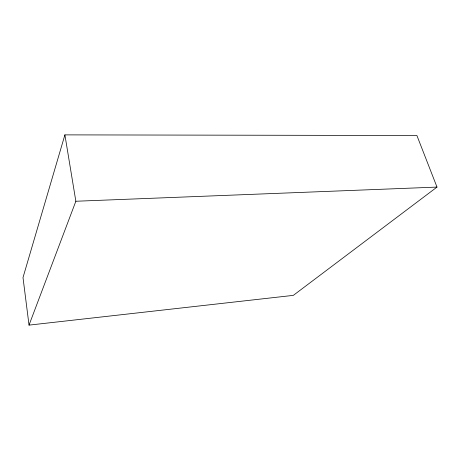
<?xml version="1.0" encoding="UTF-8"?>
<svg xmlns="http://www.w3.org/2000/svg" width="460" height="460" viewBox="0 0 460 460"><rect width="100%" height="100%" fill="white"/><g stroke="black" fill="none" stroke-linecap="round" stroke-linejoin="round"><path stroke-width="0.69" d="M64.9 134.878L23 277.558L29.026 325.122L293.336 295.372L437 187.088L416.898 135.516L64.9 134.878L75.854 201.25L29.026 325.122M75.854 201.25L437 187.088"/></g></svg>
